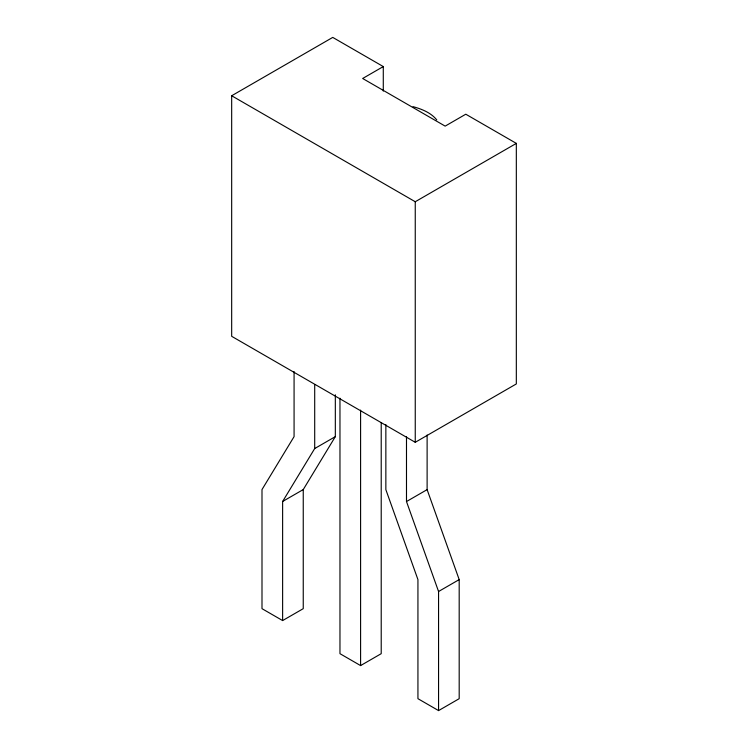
<?xml version="1.0" encoding="UTF-8"?>
<svg xmlns="http://www.w3.org/2000/svg" width="748" height="748" viewBox="0 0 748 748"><rect width="100%" height="100%" fill="white"/><g stroke="black" fill="none" stroke-linecap="round" stroke-linejoin="round"><path stroke-width="1.12" d="M335.328 436.636L303.249 489.575L303.249 608.666L282.622 620.569L282.622 501.487L314.702 448.548L335.328 436.636L335.328 394.813M383.285 66.572L362.658 78.484L445.163 126.122L465.789 114.21L516.326 143.382L516.326 383.939L415.252 442.292L231.674 336.31L231.674 95.753L332.748 37.4L383.285 66.572L383.285 91.097M231.674 95.753L415.252 201.736L516.326 143.382M282.622 501.487L303.249 489.575M427.117 489.631L459.188 579.606L459.188 698.688L438.562 710.6L438.562 591.509L406.491 501.543L427.117 489.631L427.117 435.027M438.562 591.509L459.188 579.606M339.966 398.198L339.966 653.677L360.592 665.589L381.218 653.677L381.218 422.695M413.008 106.646C421.835 109.105 430.801 112.574 436.757 119.876M282.622 620.569L261.996 608.666L261.996 489.575L294.076 436.636L294.076 371.578M438.562 710.6L417.936 698.688L417.936 579.606L385.856 489.631L385.856 424.574M415.252 201.736L415.252 442.292M406.491 436.477L406.491 501.543M360.592 410.11L360.592 665.589M314.702 384.65L314.702 448.548"/></g></svg>
